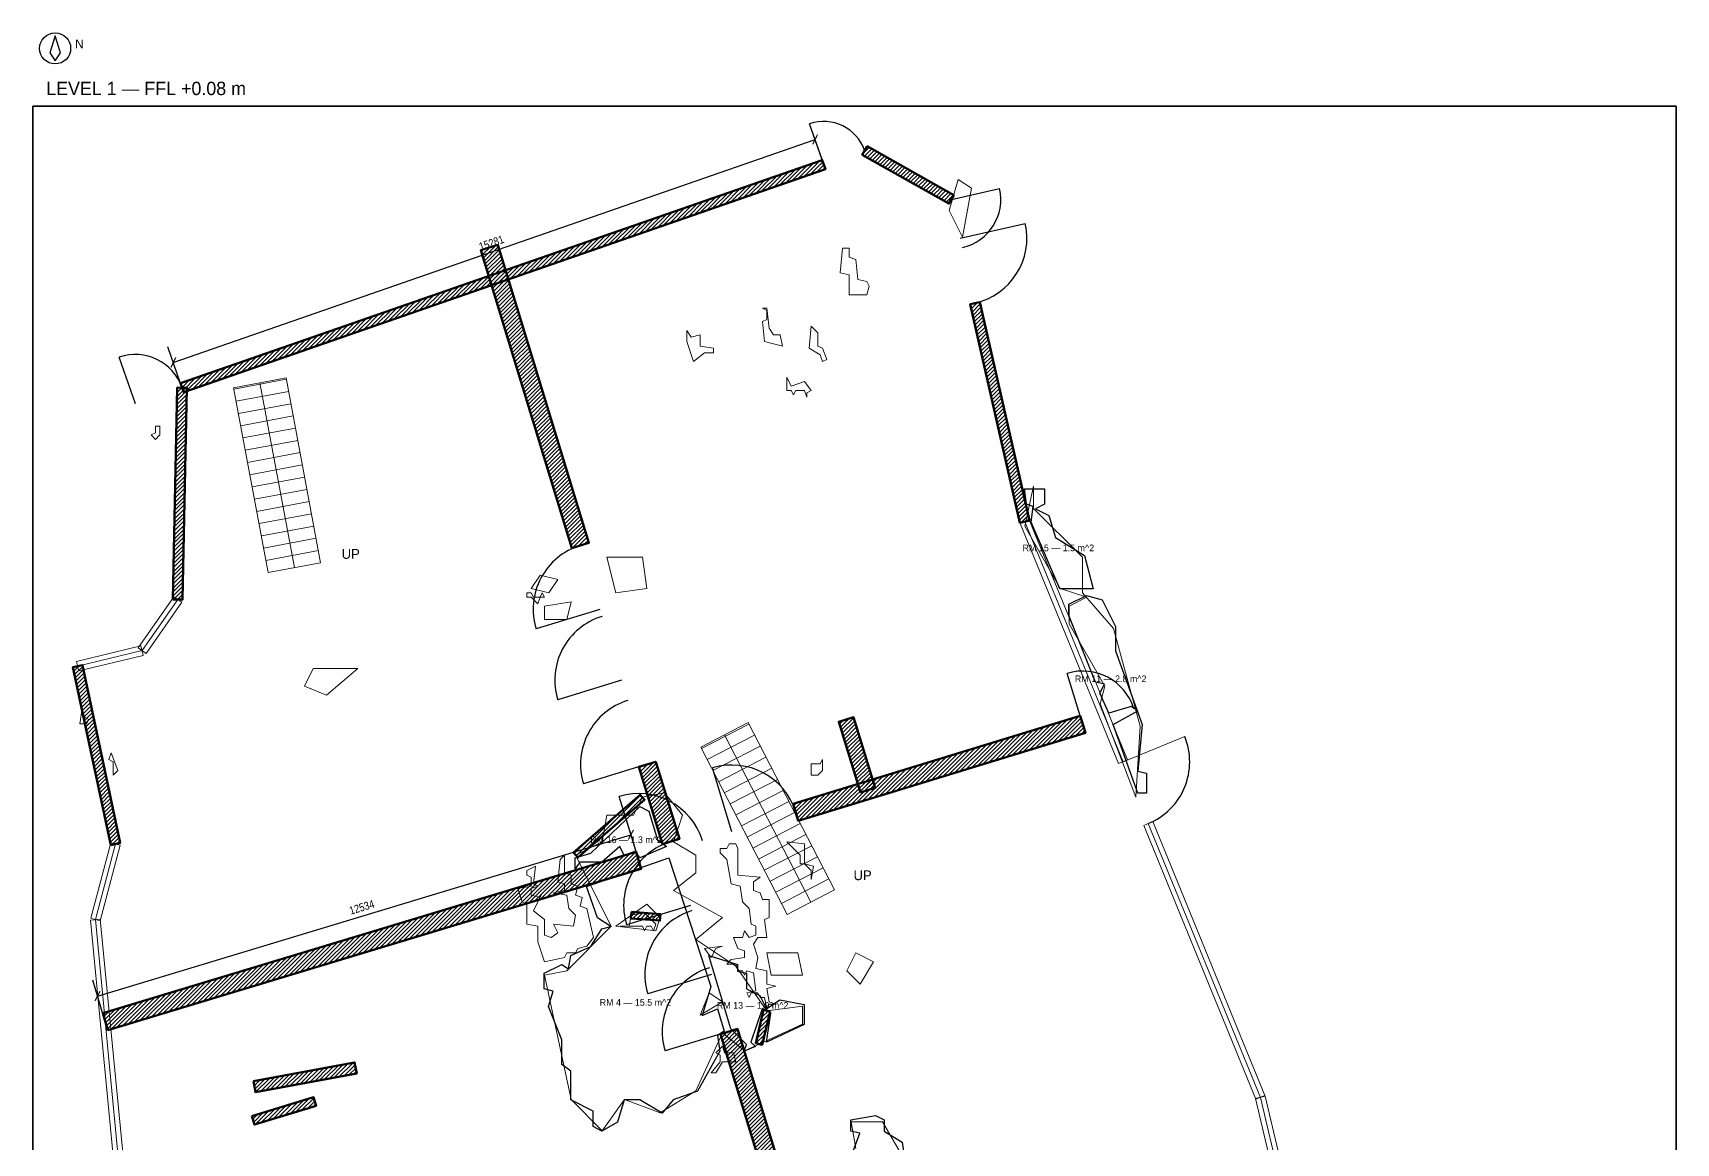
# Model space of a CAD drawing. Header units: metres. Extents: x 0 to 118, y -39 to 25.
# Drawn here: x 0 to 36.96, y -0.35 to 24.62 of the extents above; entities that cross this region are included whole.
import ezdxf
from ezdxf.enums import TextEntityAlignment as Align

# ---------------------------------------------------------------- set-up
doc = ezdxf.new("R2010")
doc.units = ezdxf.units.M
for name, color, linetype, lineweight in [('A-ANNO-DIMS', 3, 'Continuous', 18), ('A-ANNO-SYMB', 1, 'Continuous', 25), ('A-ANNO-TTLB', 7, 'Continuous', 35), ('A-AREA', 3, 'Continuous', 13), ('A-DOOR', 2, 'Continuous', 25), ('A-FLOR-STRS', 5, 'Continuous', 18), ('A-FURN', 8, 'Continuous', 13), ('A-GLAZ', 4, 'Continuous', 13), ('A-WALL', 7, 'Continuous', 60), ('A-WALL-PATT', 8, 'Continuous', 13)]:
    doc.layers.add(name, color=color, linetype=linetype, lineweight=lineweight)
doc.styles.add('OpenSansCondensed-Light', font='OpenSansCondensed-Light.ttf')
doc.dimstyles.new('EZDXF', dxfattribs={"dimtxt": 0.25, "dimasz": 0.175, "dimexe": 0.375, "dimexo": 0.125, "dimgap": 0.1, "dimtad": 1, "dimlfac": 100, "dimzin": 12, "dimdsep": 46, "dimtxsty": 'OpenSansCondensed-Light', "dimblk": 'ARCHTICK', "dimcen": 2.5, "dimazin": 3, "dimtfac": 0.5, "dimtmove": 2, "dimatfit": 3})

# ---------------------------------------------------------------- blocks, each defined once
blk = doc.blocks.new('_ARCHTICK')
at = {"color": 0, "linetype": 'BYBLOCK', "const_width": 0.15}
blk.add_lwpolyline([(-0.5, -0.5), (0.5, 0.5)], dxfattribs=at)

msp = doc.modelspace()

# ---------------------------------------------------------------- hatches: boundary and pattern name
at = {"layer": 'A-WALL-PATT'}
h = msp.add_hatch(dxfattribs=at)
h.set_pattern_fill('ANSI31', scale=0.02)
h.paths.add_polyline_path([(18.7616, 22.0708), (20.7116, 20.9708), (20.6036, 20.7792), (18.6536, 21.8792)])
h = msp.add_hatch(dxfattribs=at)
h.set_pattern_fill('ANSI31', scale=0.02)
h.paths.add_polyline_path([(3.32, 16.7433), (17.7536, 21.7599), (17.8258, 21.5521), (3.3922, 16.5355)])
h = msp.add_hatch(dxfattribs=at)
h.set_pattern_fill('ANSI31', scale=0.02)
h.paths.add_polyline_path([(12.1218, 13.0292), (10.0725, 19.7322), (10.455, 19.8492), (12.5043, 13.1461)])
h = msp.add_hatch(dxfattribs=at)
h.set_pattern_fill('ANSI31', scale=0.02)
h.paths.add_polyline_path([(21.2962, 18.5648), (22.4149, 13.6494), (22.2003, 13.6006), (21.0817, 18.516)])
h = msp.add_hatch(dxfattribs=at)
h.set_pattern_fill('ANSI31', scale=0.02)
h.paths.add_polyline_path([(3.1476, 11.8773), (3.2461, 16.6417), (3.4661, 16.6371), (3.3676, 11.8727)])
h = msp.add_hatch(dxfattribs=at)
h.set_pattern_fill('ANSI31', scale=0.02)
h.paths.add_polyline_path([(1.75, 6.3521), (0.9, 10.3521), (1.1152, 10.3979), (1.9652, 6.3979)])
h = msp.add_hatch(dxfattribs=at)
h.set_pattern_fill('ANSI31', scale=0.02)
h.paths.add_polyline_path([(17.0982, 7.2806), (23.5566, 9.2551), (23.6735, 8.8726), (17.2151, 6.8981)])
h = msp.add_hatch(dxfattribs=at)
h.set_pattern_fill('ANSI31', scale=0.02)
h.paths.add_polyline_path([(18.6103, 7.5337), (18.1245, 9.1228), (18.4592, 9.2252), (18.945, 7.6361)])
h = msp.add_hatch(dxfattribs=at)
h.set_pattern_fill('ANSI31', scale=0.02)
h.paths.add_polyline_path([(14.1575, 6.3706), (13.6261, 8.1087), (14.0086, 8.2257), (14.5401, 6.4876)])
h = msp.add_hatch(dxfattribs=at)
h.set_pattern_fill('ANSI31', scale=0.02)
h.paths.add_polyline_path([(12.1585, 6.1817), (13.6585, 7.4817), (13.7567, 7.3683), (12.2567, 6.0683)])
h = msp.add_hatch(dxfattribs=at)
h.set_pattern_fill('ANSI31', scale=0.02)
h.paths.add_polyline_path([(1.5703, 2.5718), (13.567, 6.201), (13.6828, 5.8181), (1.6862, 2.1889)])
h = msp.add_hatch(dxfattribs=at)
h.set_pattern_fill('ANSI31', scale=0.02)
h.paths.add_polyline_path([(13.4633, 4.8498), (14.1133, 4.7998), (14.1018, 4.6502), (13.4518, 4.7002)])
h = msp.add_hatch(dxfattribs=at)
h.set_pattern_fill('ANSI31', scale=0.02)
h.paths.add_polyline_path([(16.5806, 2.608), (16.4056, 1.858), (16.2596, 1.892), (16.4346, 2.642)])
h = msp.add_hatch(dxfattribs=at)
h.set_pattern_fill('ANSI31', scale=0.02)
h.paths.add_polyline_path([(18.9465, -9.2933), (15.4636, 2.0985), (15.8462, 2.2155), (19.329, -9.1763)])
h = msp.add_hatch(dxfattribs=at)
h.set_pattern_fill('ANSI31', scale=0.02)
h.paths.add_polyline_path([(4.9609, 1.0402), (7.2374, 1.4608), (7.2828, 1.215), (5.0063, 0.7943)])
h = msp.add_hatch(dxfattribs=at)
h.set_pattern_fill('ANSI31', scale=0.02)
h.paths.add_polyline_path([(4.9251, 0.2534), (6.3118, 0.6773), (6.3702, 0.486), (4.9836, 0.0621)])

# ---------------------------------------------------------------- linework, layer by layer
at = {"layer": 'A-ANNO-SYMB'}
msp.add_lwpolyline([(0.5, 23.9908), (0.62, 24.1708), (0.5, 24.5508), (0.38, 24.1708)], close=True, dxfattribs=at)
msp.add_circle((0.5, 24.2708), 0.35, dxfattribs=at)
at = {"layer": 'A-ANNO-TTLB'}
msp.add_lwpolyline([(0, -36.6639), (36.9582, -36.6639), (36.9582, 22.9708), (0, 22.9708)], close=True, dxfattribs=at)
at = {"layer": 'A-AREA'}
for points in [[(20.9076, 20.025), (20.6076, 20.625), (20.8076, 21.325), (21.1076, 21.125)], [(24.8076, 7.425), (24.0076, 9.525), (24.1076, 9.925), (23.3076, 11.325), (23.3076, 11.725), (23.7076, 11.925), (23.1076, 12.125), (22.3076, 13.525), (22.5076, 14.425), (22.5076, 13.925), (23.6076, 12.825), (23.6076, 12.025), (24.3076, 11.225), (24.9076, 9.025)], [(13.8076, 12.125), (13.1076, 12.025), (12.9076, 12.825), (13.7076, 12.825)], [(11.2076, 12.125), (11.4076, 12.425), (11.8076, 12.325), (11.6076, 12.025)], [(11.5076, 11.425), (11.5076, 11.725), (12.1076, 11.825), (12.0076, 11.425)], [(6.1076, 9.925), (6.3076, 10.325), (7.3076, 10.325), (6.6076, 9.725)], [(12.8076, -0.075), (12.1076, 0.625), (11.5076, 3.425), (12.0076, 3.525), (13.0076, 4.525), (12.2076, 6.125), (12.8076, 6.425), (12.9076, 7.025), (13.5076, 7.025), (13.7076, 7.425), (14.2076, 7.525), (14.6076, 7.025), (14.4076, 6.425), (14.9076, 6.125), (14.9076, 5.725), (14.4076, 5.325), (15.5076, 4.725), (14.9076, 4.225), (15.8076, 3.625), (16.5076, 2.625), (17.3076, 2.725), (17.3076, 2.325), (16.0076, 1.725), (15.5076, 2.125), (14.9076, 0.825), (14.1076, 0.325), (13.3076, 0.625)], [(13.1076, 4.525), (14.0076, 4.425), (14.1076, 4.725), (13.8076, 5.025)], [(17.3076, 3.425), (16.6076, 3.425), (16.5076, 3.925), (17.2076, 3.925)], [(18.6076, 3.225), (18.3076, 3.525), (18.5076, 3.925), (18.9076, 3.725)], [(15.0076, 2.525), (15.5076, 2.825), (15.2076, 3.025)]]:
    msp.add_lwpolyline(points, close=True, dxfattribs=at)
msp.add_lwpolyline([(18.5076, -0.475), (18.4076, 0.125), (19.1076, 0.125), (19.8076, -1.075)], dxfattribs=at)
at = {"layer": 'A-AREA-RM'}
for points in [[(23.85, 12.1165), (23.1, 12.1165), (22.45, 13.6165), (22.5, 13.9665), (22.35, 14.0165), (22.3, 14.3665), (22.75, 14.3665), (22.75, 14.0165), (22.55, 13.9165), (22.85, 13.7665), (23, 13.2665), (23.65, 12.8665)], [(25.05, 7.5165), (24.85, 7.5165), (24.3, 9.0665), (24.85, 9.3665), (24.7, 9.4665), (24.2, 9.3165), (24, 9.7665), (24.1, 9.9665), (23.9, 10.0165), (23.3, 11.5165), (23.3, 11.7665), (23.7, 11.9665), (24.05, 11.8665), (24.35, 11.2665), (24.35, 10.7165), (24.95, 9.0665), (24.85, 8.0165), (25.05, 7.9665)], [(12.2, 5.8165), (12.2, 6.0665), (12.55, 6.1665), (13.65, 7.2165), (13.85, 7.1165), (14.05, 6.4665), (14.25, 6.3165), (13.65, 6.0665), (13.55, 6.2165), (13.3, 6.1165), (13.2, 6.3165), (12.8, 5.9665), (12.3, 5.9665)], [(12.8, -0.0835), (12.6, 0.0165), (12.6, 0.3665), (12.1, 0.6165), (12.1, 1.2665), (11.9, 1.4165), (11.9, 1.9665), (11.6, 2.7165), (11.7, 3.0665), (11.5, 3.1165), (11.5, 3.4665), (11.9, 3.6665), (12.05, 3.5665), (12.1, 3.8665), (12.55, 4.0665), (12.8, 4.4665), (13, 4.5165), (12.7, 4.7165), (12.45, 5.4165), (14.3, 6.0665), (15.25, 3.1665), (15.05, 2.5165), (15.4, 2.6665), (15.55, 2.1665), (15.4, 2.0665), (15.45, 1.7165), (14.95, 0.8165), (14.4, 0.6165), (14.15, 0.3165), (13.65, 0.6165), (13.3, 0.6165), (13.15, 0.1165)], [(17.35, 2.3165), (16.5, 1.9165), (16.6, 2.5665), (16.4, 2.6665), (16.15, 1.9165), (16.25, 1.8165), (16, 1.7165), (16.05, 1.8665), (15.7, 2.2165), (15.2, 3.8665), (15.85, 3.6665), (15.85, 3.5165), (16.05, 3.4665), (16.05, 3.1165), (16.35, 2.9665), (16.5, 2.6665), (16.8, 2.8665), (17.35, 2.7665)]]:
    msp.add_lwpolyline(points, close=True, dxfattribs=at)
msp.add_lwpolyline([(18.45, -0.5335), (18.6, -0.1335), (18.4, -0.0835), (18.4, 0.1665), (18.95, 0.2665), (19.15, 0.1665), (19.15, -0.0835), (19.55, -0.3335), (19.65, -0.9835)], dxfattribs=at)
at = {"layer": 'A-DOOR'}
for p, q in [((17.7897, 21.656), (17.4706, 22.5739)), ((20.6576, 20.875), (21.7431, 21.1221)), ((20.8561, 20.003), (22.3187, 20.3359)), ((2.3076, 16.275), (1.9432, 17.3235)), ((12.7516, 11.6532), (11.3172, 11.2146)), ((13.2389, 10.0595), (11.8044, 9.621)), ((23.615, 9.0638), (23.264, 10.2122)), ((13.8174, 8.1672), (12.3829, 7.7287)), ((15.7222, 6.6508), (15.2836, 8.0852)), ((13.6249, 6.0096), (13.1864, 7.444)), ((14.7873, 4.9946), (13.3529, 4.5561)), ((15.2624, 3.4408), (13.8279, 3.0022)), ((15.6549, 2.157), (14.2204, 1.7185))]:
    msp.add_line(p, q, dxfattribs=at)
for centre, radius, start, end in [((17.7897, 21.656), 0.9718, 19.16546, 109.16546), ((20.6576, 20.875), 1.1133, -77.17866, 12.82134), ((20.8561, 20.003), 1.5, -77.17866, 12.82134), ((2.3076, 16.275), 1.11, 19.16546, 109.16546), ((12.7516, 11.6532), 1.5, 107, 197), ((13.2389, 10.0595), 1.5, 107, 197), ((23.615, 9.0638), 1.2008, 17, 107), ((13.8174, 8.1672), 1.5, 107, 197), ((24.5181, 8.2239), 1.5, -67.74236, 22.25764), ((15.7222, 6.6508), 1.5, 17, 107), ((13.6249, 6.0096), 1.5, 17, 107), ((14.7873, 4.9946), 1.5, 107, 197), ((15.2624, 3.4408), 1.5, 107, 197), ((15.6549, 2.157), 1.5, 107, 197)]:
    msp.add_arc(centre, radius, start, end, dxfattribs=at)
at = {"layer": 'A-FLOR-STRS'}
for p, q in [((4.5197, 16.6086), (5.6992, 16.8295)), ((5.8829, 12.5909), (5.1037, 16.75)), ((4.5713, 16.3333), (5.7508, 16.5543)), ((4.6229, 16.0581), (5.8023, 16.2791)), ((4.6744, 15.7829), (5.8539, 16.0039)), ((4.726, 15.5077), (5.9055, 15.7287)), ((4.7775, 15.2325), (5.957, 15.4535)), ((4.8291, 14.9573), (6.0086, 15.1783)), ((4.8807, 14.6821), (6.0601, 14.903)), ((4.9322, 14.4069), (6.1117, 14.6278)), ((4.9838, 14.1316), (6.1633, 14.3526)), ((5.0353, 13.8564), (6.2148, 14.0774)), ((5.0869, 13.5812), (6.2664, 13.8022)), ((5.1385, 13.306), (6.3179, 13.527)), ((5.19, 13.0308), (6.3695, 13.2518)), ((5.2416, 12.7556), (6.4211, 12.9766)), ((15.0367, 8.5219), (16.1028, 9.0728)), ((15.1652, 8.2731), (16.2313, 8.824)), ((15.2938, 8.0244), (16.3599, 8.5752)), ((17.4978, 5.066), (15.5525, 8.8307)), ((15.4223, 7.7756), (16.4884, 8.3265)), ((15.5509, 7.5269), (16.6169, 8.0777)), ((15.6794, 7.2781), (16.7455, 7.829)), ((15.8079, 7.0294), (16.874, 7.5802)), ((15.9365, 6.7806), (17.0025, 7.3315)), ((16.065, 6.5319), (17.1311, 7.0827)), ((16.1935, 6.2831), (17.2596, 6.834)), ((16.3221, 6.0343), (17.3882, 6.5852)), ((16.4506, 5.7856), (17.5167, 6.3365)), ((16.5791, 5.5368), (17.6452, 6.0877)), ((16.7077, 5.2881), (17.7738, 5.839)), ((16.8362, 5.0393), (17.9023, 5.5902))]:
    msp.add_line(p, q, dxfattribs=at)
for points in [[(5.2931, 12.4804), (4.5139, 16.6395), (5.6934, 16.8605), (6.4726, 12.7014)], [(16.9647, 4.7906), (15.0195, 8.5552), (16.0856, 9.1061), (18.0308, 5.3414)]]:
    msp.add_lwpolyline(points, close=True, dxfattribs=at)
at = {"layer": 'A-FURN'}
for points in [[(18.7576, 18.725), (18.3576, 18.725), (18.3576, 19.175), (18.1576, 19.225), (18.2076, 19.775), (18.3576, 19.775), (18.3576, 19.575), (18.5076, 19.525), (18.5576, 19.075), (18.7576, 19.025), (18.8076, 18.925)], [(16.8576, 17.575), (16.4576, 17.675), (16.4076, 18.125), (16.5076, 18.175), (16.5076, 18.375), (16.4076, 18.425), (16.5076, 18.425), (16.5576, 17.975), (16.6576, 17.825), (16.8076, 17.825)], [(15.3076, 17.425), (15.1076, 17.425), (14.8576, 17.225), (14.7076, 17.675), (14.7076, 17.925), (14.8076, 17.775), (15.0076, 17.825), (15.0076, 17.575), (15.3076, 17.525)], [(17.7576, 17.225), (17.7076, 17.375), (17.4576, 17.525), (17.5076, 18.025), (17.6576, 17.875), (17.6576, 17.575), (17.7576, 17.525), (17.8576, 17.275)], [(17.4076, 16.425), (17.3576, 16.575), (17.1576, 16.575), (17.1076, 16.475), (17.0576, 16.575), (16.9576, 16.575), (16.9576, 16.875), (17.0576, 16.675), (17.3576, 16.775), (17.5076, 16.575), (17.4076, 16.525)], [(2.7576, 15.475), (2.6576, 15.575), (2.7576, 15.625), (2.7576, 15.775), (2.8576, 15.775), (2.8576, 15.575)], [(11.5076, 11.925), (11.4076, 11.925), (11.3576, 11.775), (11.2076, 11.925), (11.1076, 11.925), (11.1076, 12.025), (11.2076, 12.025), (11.2576, 11.925), (11.4076, 11.925), (11.4576, 12.025)], [(1.2076, 9.075), (1.0576, 9.075), (1.1076, 9.425), (1.1576, 9.225), (1.2576, 9.175)], [(1.8076, 7.925), (1.8076, 8.225), (1.7076, 8.275), (1.7576, 8.425), (1.9076, 8.025)], [(17.5076, 7.925), (17.5076, 8.175), (17.7076, 8.175), (17.7576, 8.275), (17.7576, 8.025), (17.6576, 7.925)], [(16.5076, 2.675), (16.4576, 2.925), (16.3576, 2.925), (16.3076, 3.025), (16.1576, 3.025), (16.1076, 2.925), (16.0576, 3.025), (16.2576, 3.075), (16.2076, 3.475), (16.0576, 3.525), (16.0076, 3.425), (15.9576, 3.525), (15.8576, 3.525), (15.8076, 3.675), (15.6076, 3.675), (15.7076, 3.775), (16.0076, 3.825), (16.0076, 3.975), (15.8576, 4.025), (15.7576, 4.275), (15.9576, 4.275), (16.0076, 4.425), (16.1076, 4.275), (16.2576, 4.325), (16.2576, 4.525), (16.1576, 4.575), (16.1076, 4.925), (15.9576, 5.075), (15.9076, 5.425), (15.7076, 5.475), (15.6076, 6.025), (15.4576, 6.175), (15.4576, 6.275), (15.6076, 6.275), (15.6576, 6.375), (15.8076, 6.375), (15.8576, 6.275), (15.8576, 5.675), (16.3576, 5.625), (16.2076, 5.525), (16.2076, 5.325), (16.3576, 5.275), (16.4076, 5.125), (16.5576, 5.125), (16.5576, 4.725), (16.4576, 4.675), (16.5076, 4.275), (16.3076, 4.275), (16.2076, 4.125), (16.3076, 3.825), (16.2576, 3.575), (16.5076, 3.525), (16.5076, 3.225), (16.7076, 3.175), (16.5076, 3.125), (16.5576, 2.825), (16.7076, 2.775), (16.5576, 2.775)], [(17.5076, 5.575), (17.5076, 5.775), (17.3576, 5.925), (17.2576, 5.925), (17.2576, 6.125), (16.9576, 6.425), (17.3576, 6.375), (17.3576, 5.925), (17.5576, 5.875)], [(11.5076, 3.725), (11.3576, 4.175), (11.3576, 4.525), (11.1076, 4.575), (11.1076, 5.025), (11.0076, 5.075), (10.9076, 5.375), (11.2076, 5.425), (11.2076, 5.625), (11.1076, 5.675), (11.1076, 5.775), (11.3076, 5.875), (11.2576, 5.475), (11.3576, 5.425), (11.2076, 5.375), (11.2076, 5.225), (11.4076, 5.175), (11.4576, 5.275), (11.2576, 4.875), (11.5076, 4.675), (11.5076, 4.325), (11.6576, 4.275), (11.8076, 4.375), (11.7076, 4.575), (12.1576, 4.525), (12.2076, 4.775), (12.0576, 4.925), (12.0076, 5.225), (11.7076, 5.275), (11.9576, 5.325), (11.9576, 5.475), (11.8076, 5.525), (11.8576, 6.025), (11.9576, 6.125), (11.9576, 5.725), (12.1076, 5.675), (12.1076, 5.475), (12.2576, 5.425), (12.2076, 5.225), (12.3576, 5.175), (12.3076, 4.975), (12.4576, 4.925), (12.6076, 4.275), (12.4576, 4.075), (12.2576, 4.025), (12.2076, 3.925), (12.0076, 3.925), (11.9576, 3.825)], [(14.0076, 4.575), (13.9576, 4.425), (13.9076, 4.525), (13.8076, 4.525), (13.7576, 4.425), (13.7076, 4.525), (13.2076, 4.525), (13.4076, 4.525), (13.4576, 4.775), (13.7576, 4.825)], [(15.1076, 4.025), (15.5076, 4.075), (15.3576, 4.025), (15.2576, 3.825)], [(15.2576, 1.225), (15.4576, 1.475), (15.4576, 1.625), (15.3576, 1.675), (15.5076, 1.825), (15.5576, 1.675), (15.7576, 1.675), (15.8076, 1.475), (15.5076, 1.475), (15.3576, 1.225)]]:
    msp.add_lwpolyline(points, close=True, dxfattribs=at)
at = {"layer": 'A-GLAZ'}
for p, q in [((22.3076, 13.625), (24.5181, 8.2239)), ((2.4576, 10.725), (3.2576, 11.875)), ((1.0076, 10.375), (2.4576, 10.725)), ((24.5181, 8.2239), (25.9063, 8.792)), ((25.0863, 6.8356), (27.6076, 0.675)), ((1.4076, 4.675), (1.8576, 6.375)), ((2.1576, -3.125), (1.4076, 4.675)), ((27.6076, 0.675), (30.0076, -9.475))]:
    msp.add_line(p, q, dxfattribs=at)
for points in [[(22.4094, 13.6667), (24.6199, 8.2655), (24.4163, 8.1822), (22.2058, 13.5833)], [(2.3673, 10.7878), (3.1673, 11.9378), (3.3479, 11.8122), (2.5479, 10.6622)], [(0.9818, 10.4819), (2.4318, 10.8319), (2.4834, 10.6181), (1.0334, 10.2681)], [(25.1881, 6.8773), (27.7094, 0.7167), (27.5058, 0.6333), (24.9844, 6.794)], [(1.3013, 4.7032), (1.7513, 6.4032), (1.9639, 6.3469), (1.5139, 4.6469)], [(2.0481, -3.1355), (1.2981, 4.6645), (1.5171, 4.6855), (2.2671, -3.1145)], [(27.7146, 0.7003), (30.1146, -9.4497), (29.9005, -9.5003), (27.5005, 0.6497)]]:
    msp.add_lwpolyline(points, close=True, dxfattribs=at)
at = {"layer": 'A-WALL'}
for points in [[(18.7616, 22.0708), (20.7116, 20.9708), (20.6036, 20.7792), (18.6536, 21.8792)], [(3.32, 16.7433), (17.7536, 21.7599), (17.8258, 21.5521), (3.3922, 16.5355)], [(12.1218, 13.0292), (10.0725, 19.7322), (10.455, 19.8492), (12.5043, 13.1461)], [(21.2962, 18.5648), (22.4149, 13.6494), (22.2003, 13.6006), (21.0817, 18.516)], [(3.1476, 11.8773), (3.2461, 16.6417), (3.4661, 16.6371), (3.3676, 11.8727)], [(1.75, 6.3521), (0.9, 10.3521), (1.1152, 10.3979), (1.9652, 6.3979)], [(17.0982, 7.2806), (23.5566, 9.2551), (23.6735, 8.8726), (17.2151, 6.8981)], [(18.6103, 7.5337), (18.1245, 9.1228), (18.4592, 9.2252), (18.945, 7.6361)], [(14.1575, 6.3706), (13.6261, 8.1087), (14.0086, 8.2257), (14.5401, 6.4876)], [(12.1585, 6.1817), (13.6585, 7.4817), (13.7567, 7.3683), (12.2567, 6.0683)], [(1.5703, 2.5718), (13.567, 6.201), (13.6828, 5.8181), (1.6862, 2.1889)], [(13.4633, 4.8498), (14.1133, 4.7998), (14.1018, 4.6502), (13.4518, 4.7002)], [(16.5806, 2.608), (16.4056, 1.858), (16.2596, 1.892), (16.4346, 2.642)], [(18.9465, -9.2933), (15.4636, 2.0985), (15.8462, 2.2155), (19.329, -9.1763)], [(4.9609, 1.0402), (7.2374, 1.4608), (7.2828, 1.215), (5.0063, 0.7943)], [(4.9251, 0.2534), (6.3118, 0.6773), (6.3702, 0.486), (4.9836, 0.0621)]]:
    msp.add_lwpolyline(points, close=True, dxfattribs=at)

# ---------------------------------------------------------------- texts
at = {"layer": 'A-ANNO-SYMB'}
msp.add_text('N', height=0.2, dxfattribs=at).set_placement((0.95, 24.2708))
at = {"layer": 'A-ANNO-TTLB'}
msp.add_text('LEVEL 1 — FFL +0.08 m', height=0.3, dxfattribs=at).set_placement((0.3, 23.2208))
at = {"layer": 'A-AREA-IDEN'}
for s, p in [('RM 15 — 1.5 m^2', (23.0642, 13.0356)), ('RM 11 — 2.8 m^2', (24.2408, 10.0905)), ('RM 16 — 1.3 m^2', (13.3429, 6.4699)), ('RM 4 — 15.5 m^2', (13.5528, 2.812)), ('RM 13 — 1.9 m^2', (16.1878, 2.7456))]:
    msp.add_text(s, height=0.15, dxfattribs=at).set_placement(p, align=Align.MIDDLE_CENTER)
at = {"layer": 'A-FLOR-STRS'}
for p in [(6.9444, 12.7897), (18.4573, 5.5618)]:
    msp.add_text('UP', height=0.22, dxfattribs=at).set_placement(p)

# ---------------------------------------------------------------- dimensions: what is measured, and where the dimension line sits
at = {"layer": 'A-ANNO-DIMS'}
for base, p1, p2, angle in [((3.1591, 17.2062), (3.3561, 16.6394), (17.7897, 21.656), 19.16546), ((1.4545, 2.9546), (1.6282, 2.3803), (13.6249, 6.0096), 16.83158)]:
    msp.add_linear_dim(base=base, p1=p1, p2=p2, angle=angle, dimstyle='EZDXF', override={"dimtxt": 0.18, "dimdec": 0, "dimlfac": 1000}, dxfattribs=at).render()

doc.saveas('drawing.dxf')
